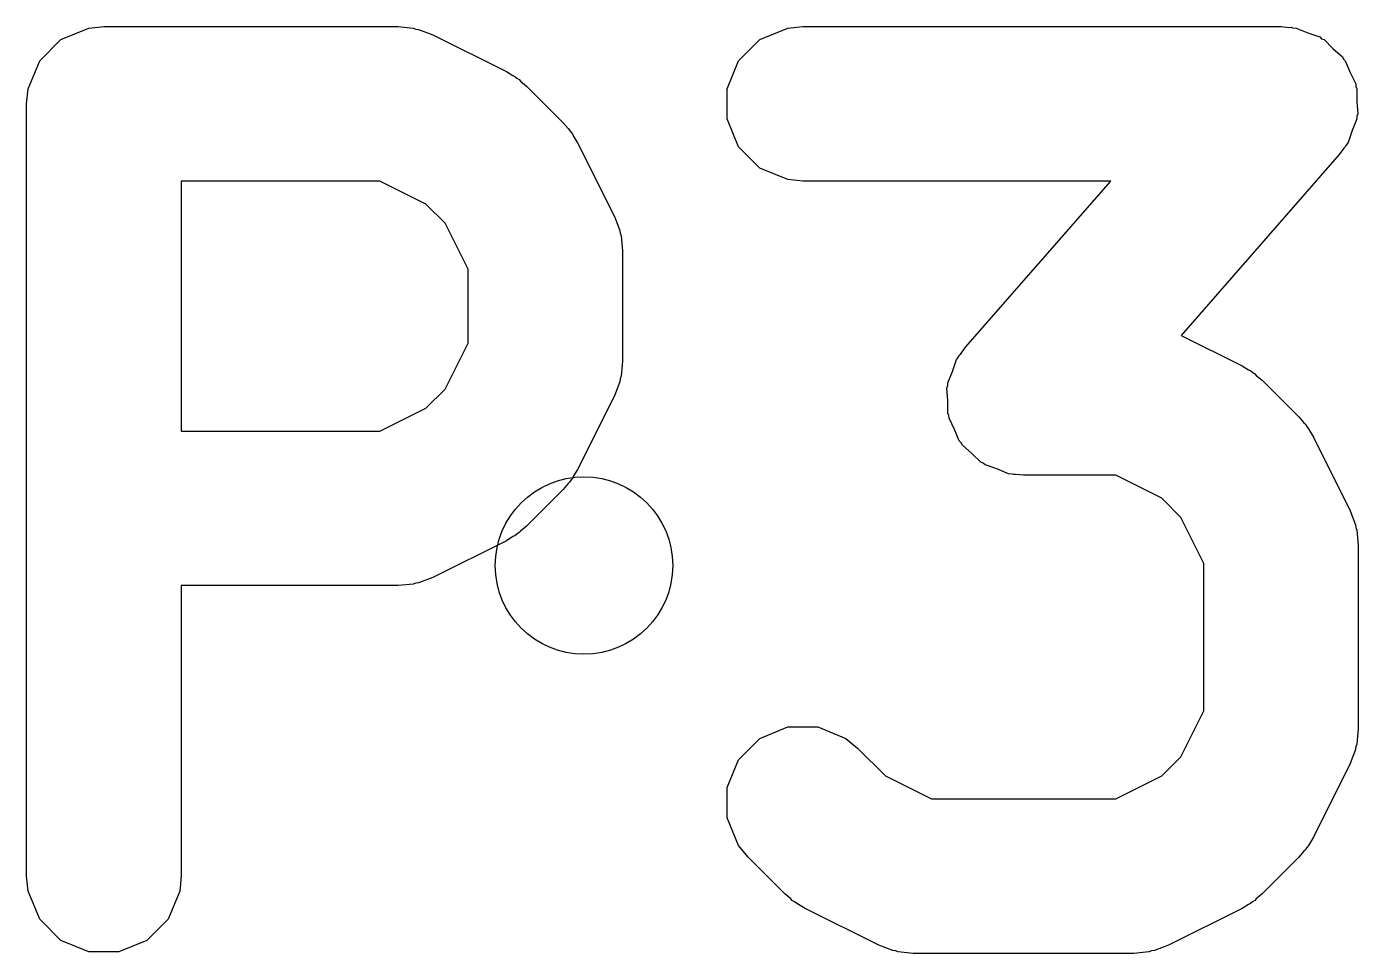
# Model space of a CAD drawing. Extents: x -4.27 to -3.21, y 5.41 to 6.94.
# Drawn here: x -4.2183 to -4.1149, y 5.5449 to 5.6169 of the extents above; entities that cross this region are included whole.
import ezdxf

# ---------------------------------------------------------------- set-up
doc = ezdxf.new("R2010")
doc.units = 0
doc.header["$MEASUREMENT"] = 0
doc.layers.add('BLACK', color=7, linetype='CONTINUOUS')

msp = doc.modelspace()

# ---------------------------------------------------------------- linework, layer by layer
at = {"layer": 'BLACK', "linetype": 'CONTINUOUS'}
for p, q in [((-4.21562, 5.61586), (-4.21346, 5.61675)), ((-4.21346, 5.61675), (-4.21229, 5.61687)), ((-4.21229, 5.61687), (-4.18943, 5.61687)), ((-4.18943, 5.61687), (-4.18826, 5.61675)), ((-4.18826, 5.61675), (-4.18806, 5.61667)), ((-4.18806, 5.61667), (-4.18784, 5.61665)), ((-4.18784, 5.61665), (-4.18675, 5.61623)), ((-4.18675, 5.61623), (-4.18103, 5.61338)), ((-4.16133, 5.61586), (-4.15917, 5.61675)), ((-4.15917, 5.61675), (-4.158, 5.61687)), ((-4.158, 5.61687), (-4.12086, 5.61687)), ((-4.12086, 5.61687), (-4.12024, 5.61681)), ((-4.12024, 5.61681), (-4.12008, 5.61682)), ((-4.12008, 5.61682), (-4.11997, 5.61678)), ((-4.11997, 5.61678), (-4.11969, 5.61675)), ((-4.11969, 5.61675), (-4.11879, 5.61638)), ((-4.11879, 5.61638), (-4.11786, 5.61607)), ((-4.21727, 5.6142), (-4.21562, 5.61586)), ((-4.16299, 5.6142), (-4.16133, 5.61586)), ((-4.11786, 5.61607), (-4.11771, 5.61593)), ((-4.11771, 5.61593), (-4.11752, 5.61586)), ((-4.11752, 5.61586), (-4.11683, 5.61517)), ((-4.11683, 5.61517), (-4.1161, 5.61452)), ((-4.21817, 5.61204), (-4.21727, 5.6142)), ((-4.16388, 5.61204), (-4.16299, 5.6142)), ((-4.1161, 5.61452), (-4.11601, 5.61434)), ((-4.11601, 5.61434), (-4.11587, 5.6142)), ((-4.11587, 5.6142), (-4.1155, 5.6133)), ((-4.18103, 5.61338), (-4.18053, 5.61306)), ((-4.1155, 5.6133), (-4.11506, 5.61243)), ((-4.21829, 5.61087), (-4.21817, 5.61204)), ((-4.18053, 5.61306), (-4.18038, 5.613)), ((-4.18038, 5.613), (-4.18022, 5.61286)), ((-4.18022, 5.61286), (-4.18004, 5.61275)), ((-4.18004, 5.61275), (-4.17993, 5.61263)), ((-4.17993, 5.61263), (-4.17947, 5.61225)), ((-4.17947, 5.61225), (-4.17661, 5.6094)), ((-4.16388, 5.6097), (-4.16388, 5.61204)), ((-4.11506, 5.61243), (-4.11505, 5.61222)), ((-4.11505, 5.61222), (-4.11497, 5.61204)), ((-4.11497, 5.61204), (-4.11497, 5.61106)), ((-4.11497, 5.61106), (-4.11491, 5.61009)), ((-4.21829, 5.55087), (-4.21829, 5.61087)), ((-4.11491, 5.61009), (-4.11497, 5.6099)), ((-4.17661, 5.6094), (-4.17624, 5.60894)), ((-4.17624, 5.60894), (-4.17612, 5.60883)), ((-4.16299, 5.60753), (-4.16388, 5.6097)), ((-4.11497, 5.6097), (-4.11535, 5.6088)), ((-4.11497, 5.6099), (-4.11497, 5.6097)), ((-4.17612, 5.60883), (-4.176, 5.60865)), ((-4.176, 5.60865), (-4.17587, 5.60849)), ((-4.17587, 5.60849), (-4.17581, 5.60834)), ((-4.17581, 5.60834), (-4.17549, 5.60784)), ((-4.11535, 5.6088), (-4.11566, 5.60787)), ((-4.17549, 5.60784), (-4.17263, 5.60212)), ((-4.16133, 5.60588), (-4.16299, 5.60753)), ((-4.11634, 5.60692), (-4.12862, 5.59288)), ((-4.11598, 5.60742), (-4.11634, 5.60692)), ((-4.11587, 5.60753), (-4.11598, 5.60742)), ((-4.11582, 5.60764), (-4.11587, 5.60753)), ((-4.11566, 5.60787), (-4.11582, 5.60764)), ((-4.15917, 5.60498), (-4.16133, 5.60588)), ((-4.19085, 5.60487), (-4.20629, 5.60487)), ((-4.20629, 5.60487), (-4.20629, 5.58544)), ((-4.18727, 5.60308), (-4.19085, 5.60487)), ((-4.158, 5.60487), (-4.15917, 5.60498)), ((-4.13408, 5.60487), (-4.158, 5.60487)), ((-4.14537, 5.59196), (-4.13408, 5.60487)), ((-4.18579, 5.6016), (-4.18727, 5.60308)), ((-4.17263, 5.60212), (-4.17221, 5.60102)), ((-4.184, 5.59802), (-4.18579, 5.6016)), ((-4.17221, 5.60102), (-4.1722, 5.60081)), ((-4.1722, 5.60081), (-4.17212, 5.60061)), ((-4.17212, 5.60061), (-4.172, 5.59944)), ((-4.172, 5.59944), (-4.172, 5.59087)), ((-4.184, 5.59228), (-4.184, 5.59802)), ((-4.12862, 5.59288), (-4.12389, 5.59052)), ((-4.18579, 5.58871), (-4.184, 5.59228)), ((-4.14585, 5.59134), (-4.14573, 5.59145)), ((-4.14573, 5.59145), (-4.14537, 5.59196)), ((-4.172, 5.59087), (-4.17212, 5.5897)), ((-4.14637, 5.59008), (-4.14606, 5.591)), ((-4.14606, 5.591), (-4.14589, 5.59124)), ((-4.14589, 5.59124), (-4.14585, 5.59134)), ((-4.12389, 5.59052), (-4.12338, 5.5902)), ((-4.17221, 5.58928), (-4.17263, 5.58818)), ((-4.1722, 5.5895), (-4.17221, 5.58928)), ((-4.17212, 5.5897), (-4.1722, 5.5895)), ((-4.14674, 5.58918), (-4.14637, 5.59008)), ((-4.12338, 5.5902), (-4.12324, 5.59014)), ((-4.12324, 5.59014), (-4.12307, 5.59001)), ((-4.12307, 5.59001), (-4.12289, 5.58989)), ((-4.12289, 5.58989), (-4.12279, 5.58977)), ((-4.12279, 5.58977), (-4.12233, 5.5894)), ((-4.12233, 5.5894), (-4.11947, 5.58654)), ((-4.18727, 5.58723), (-4.18579, 5.58871)), ((-4.14681, 5.58879), (-4.14674, 5.58898)), ((-4.14674, 5.58781), (-4.14681, 5.58879)), ((-4.14674, 5.58898), (-4.14674, 5.58918)), ((-4.19085, 5.58544), (-4.18727, 5.58723)), ((-4.17263, 5.58818), (-4.17549, 5.58247)), ((-4.14674, 5.58684), (-4.14674, 5.58781)), ((-4.14666, 5.58665), (-4.14674, 5.58684)), ((-4.14665, 5.58645), (-4.14666, 5.58665)), ((-4.14622, 5.58558), (-4.14665, 5.58645)), ((-4.11947, 5.58654), (-4.11909, 5.58608)), ((-4.20629, 5.58544), (-4.19085, 5.58544)), ((-4.14585, 5.58468), (-4.14622, 5.58558)), ((-4.11909, 5.58608), (-4.11897, 5.58597)), ((-4.11897, 5.58597), (-4.11886, 5.58579)), ((-4.11886, 5.58579), (-4.11873, 5.58563)), ((-4.11873, 5.58563), (-4.11866, 5.58548)), ((-4.11866, 5.58548), (-4.11835, 5.58498)), ((-4.1457, 5.58453), (-4.14585, 5.58468)), ((-4.14561, 5.58435), (-4.1457, 5.58453)), ((-4.14488, 5.58371), (-4.14561, 5.58435)), ((-4.11835, 5.58498), (-4.11549, 5.57926)), ((-4.14419, 5.58302), (-4.14488, 5.58371)), ((-4.17549, 5.58247), (-4.17581, 5.58197)), ((-4.144, 5.58294), (-4.14419, 5.58302)), ((-4.14385, 5.58281), (-4.144, 5.58294)), ((-4.14293, 5.5825), (-4.14385, 5.58281)), ((-4.14203, 5.58212), (-4.14293, 5.5825)), ((-4.14174, 5.5821), (-4.14203, 5.58212)), ((-4.14163, 5.58206), (-4.14174, 5.5821)), ((-4.14148, 5.58207), (-4.14163, 5.58206)), ((-4.14086, 5.58201), (-4.14148, 5.58207)), ((-4.17624, 5.58137), (-4.17661, 5.58091)), ((-4.17612, 5.58147), (-4.17624, 5.58137)), ((-4.176, 5.58165), (-4.17612, 5.58147)), ((-4.17587, 5.58182), (-4.176, 5.58165)), ((-4.17581, 5.58197), (-4.17587, 5.58182)), ((-4.1337, 5.58201), (-4.14086, 5.58201)), ((-4.13013, 5.58022), (-4.1337, 5.58201)), ((-4.17661, 5.58091), (-4.17947, 5.57805)), ((-4.12865, 5.57874), (-4.13013, 5.58022)), ((-4.11549, 5.57926), (-4.11507, 5.57817)), ((-4.17947, 5.57805), (-4.17993, 5.57768)), ((-4.12686, 5.57516), (-4.12865, 5.57874)), ((-4.11507, 5.57817), (-4.11505, 5.57795)), ((-4.11505, 5.57795), (-4.11497, 5.57775)), ((-4.18103, 5.57693), (-4.18675, 5.57407)), ((-4.18053, 5.57725), (-4.18103, 5.57693)), ((-4.18038, 5.57731), (-4.18053, 5.57725)), ((-4.18022, 5.57744), (-4.18038, 5.57731)), ((-4.18004, 5.57756), (-4.18022, 5.57744)), ((-4.17993, 5.57768), (-4.18004, 5.57756)), ((-4.11497, 5.57775), (-4.11486, 5.57658)), ((-4.11486, 5.57658), (-4.11486, 5.5623)), ((-4.12686, 5.56371), (-4.12686, 5.57516)), ((-4.18675, 5.57407), (-4.18784, 5.57365)), ((-4.18943, 5.57344), (-4.20629, 5.57344)), ((-4.20629, 5.57344), (-4.20629, 5.55087)), ((-4.18826, 5.57355), (-4.18943, 5.57344)), ((-4.18806, 5.57364), (-4.18826, 5.57355)), ((-4.18784, 5.57365), (-4.18806, 5.57364)), ((-4.12865, 5.56014), (-4.12686, 5.56371)), ((-4.16133, 5.56157), (-4.15917, 5.56247)), ((-4.15917, 5.56247), (-4.15683, 5.56247)), ((-4.15683, 5.56247), (-4.15467, 5.56157)), ((-4.16299, 5.55991), (-4.16133, 5.56157)), ((-4.15467, 5.56157), (-4.15376, 5.56082)), ((-4.11486, 5.5623), (-4.11497, 5.56112)), ((-4.15376, 5.56082), (-4.15159, 5.55866)), ((-4.11507, 5.56071), (-4.11549, 5.55961)), ((-4.11505, 5.56093), (-4.11507, 5.56071)), ((-4.11497, 5.56112), (-4.11505, 5.56093)), ((-4.16388, 5.55775), (-4.16299, 5.55991)), ((-4.13013, 5.55866), (-4.12865, 5.56014)), ((-4.11549, 5.55961), (-4.11835, 5.5539)), ((-4.15159, 5.55866), (-4.14801, 5.55687)), ((-4.1337, 5.55687), (-4.13013, 5.55866)), ((-4.16388, 5.55541), (-4.16388, 5.55775)), ((-4.14801, 5.55687), (-4.1337, 5.55687)), ((-4.16299, 5.55325), (-4.16388, 5.55541)), ((-4.16224, 5.55234), (-4.16299, 5.55325)), ((-4.11886, 5.55308), (-4.11897, 5.5529)), ((-4.11873, 5.55325), (-4.11886, 5.55308)), ((-4.11866, 5.55339), (-4.11873, 5.55325)), ((-4.11835, 5.5539), (-4.11866, 5.55339)), ((-4.15939, 5.54948), (-4.16224, 5.55234)), ((-4.11947, 5.55234), (-4.12233, 5.54948)), ((-4.11909, 5.5528), (-4.11947, 5.55234)), ((-4.11897, 5.5529), (-4.11909, 5.5528)), ((-4.21817, 5.5497), (-4.21829, 5.55087)), ((-4.20629, 5.55087), (-4.2064, 5.5497)), ((-4.21727, 5.54753), (-4.21817, 5.5497)), ((-4.2064, 5.5497), (-4.2073, 5.54753)), ((-4.15893, 5.5491), (-4.15939, 5.54948)), ((-4.15882, 5.54898), (-4.15893, 5.5491)), ((-4.15864, 5.54887), (-4.15882, 5.54898)), ((-4.12289, 5.54898), (-4.12307, 5.54887)), ((-4.12279, 5.5491), (-4.12289, 5.54898)), ((-4.12233, 5.54948), (-4.12279, 5.5491)), ((-4.15848, 5.54874), (-4.15864, 5.54887)), ((-4.15833, 5.54867), (-4.15848, 5.54874)), ((-4.15783, 5.54836), (-4.15833, 5.54867)), ((-4.15211, 5.5455), (-4.15783, 5.54836)), ((-4.12389, 5.54836), (-4.1296, 5.5455)), ((-4.12338, 5.54867), (-4.12389, 5.54836)), ((-4.12324, 5.54874), (-4.12338, 5.54867)), ((-4.12307, 5.54887), (-4.12324, 5.54874)), ((-4.21562, 5.54588), (-4.21727, 5.54753)), ((-4.2073, 5.54753), (-4.20895, 5.54588)), ((-4.21346, 5.54498), (-4.21562, 5.54588)), ((-4.20895, 5.54588), (-4.21112, 5.54498)), ((-4.21112, 5.54498), (-4.21346, 5.54498)), ((-4.15101, 5.54508), (-4.15211, 5.5455)), ((-4.1508, 5.54506), (-4.15101, 5.54508)), ((-4.1506, 5.54498), (-4.1508, 5.54506)), ((-4.14943, 5.54487), (-4.1506, 5.54498)), ((-4.13229, 5.54487), (-4.14943, 5.54487)), ((-4.13112, 5.54498), (-4.13229, 5.54487)), ((-4.13092, 5.54506), (-4.13112, 5.54498)), ((-4.1307, 5.54508), (-4.13092, 5.54506)), ((-4.1296, 5.5455), (-4.1307, 5.54508))]:
    msp.add_line(p, q, dxfattribs=at)
at = {"layer": 'BLACK'}
msp.add_circle((-4.175, 5.575), 0.00689, dxfattribs=at)
msp.add_circle((-4.175, 5.575), 0.00689, dxfattribs=at)

doc.saveas('drawing.dxf')
